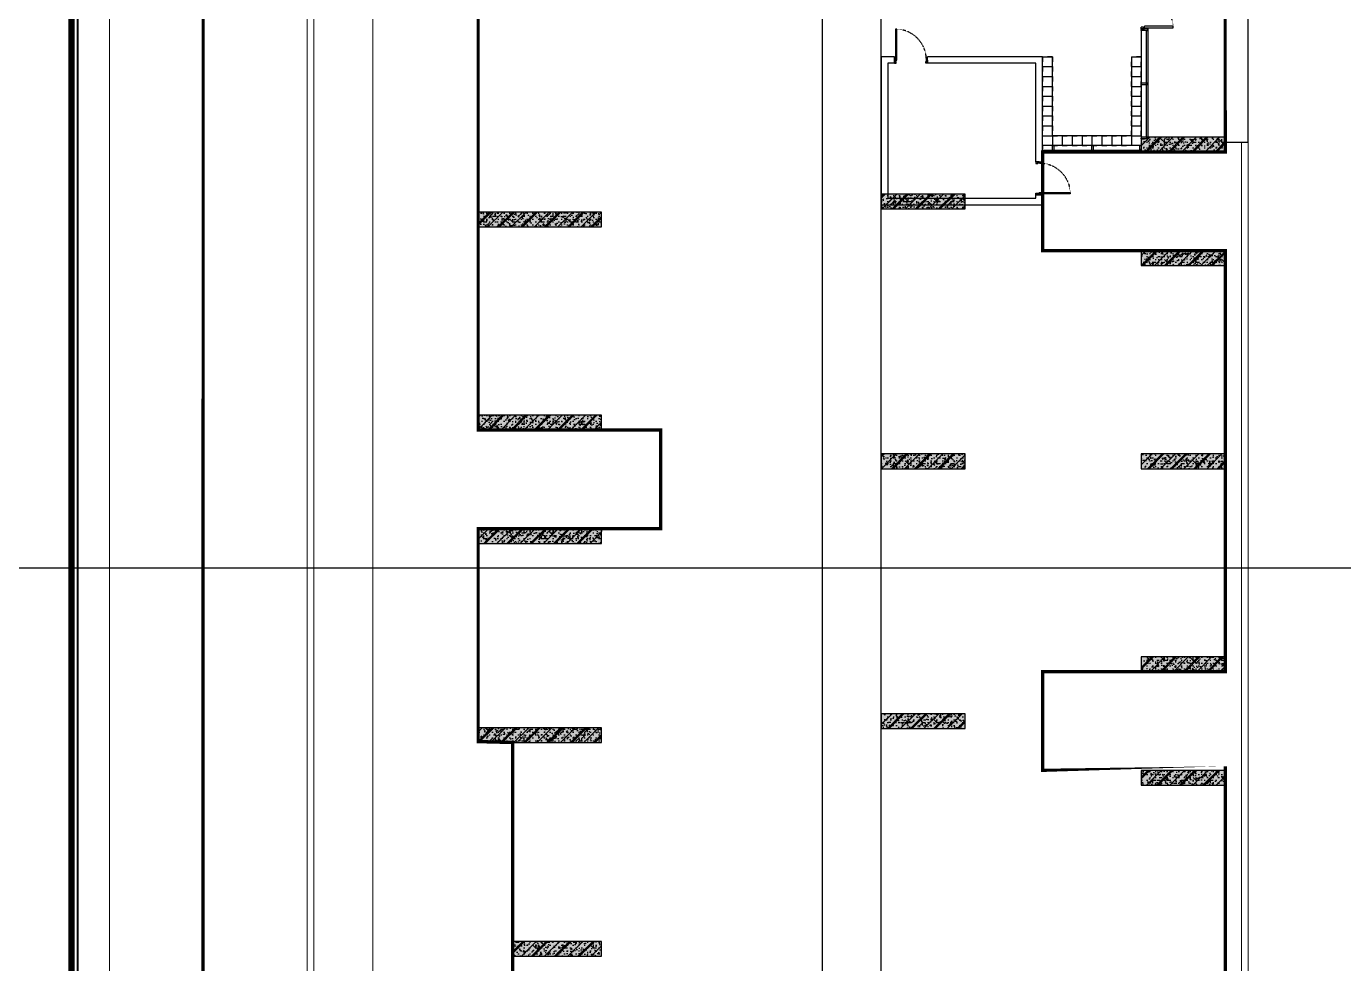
# Model space of a CAD drawing. Header units: millimetres. Extents: x 379264 to 1158416, y -283062 to 356890.
# Drawn here: x 843552 to 844352, y -5544 to -4974 of the extents above; entities that cross this region are included whole.
import ezdxf

# ---------------------------------------------------------------- set-up
doc = ezdxf.new("R2010")
doc.units = ezdxf.units.MM
for name, pattern in [('CENTER', [2, 1.25, -0.25, 0.25, -0.25]), ('keyplan TANG 1$0$mb tang 1 TWA$0$Hidden10.5', [1.5, 1, -0.5]), ('keyplan TANG 1$0$Ranh dat$0$HTT Divide', [18, 10, -2, 1, -2, 1, -2]), ('keyplan TANG 1$0$Ranh dat$0$HTT Hidden 21', [3, 2, -1])]:
    doc.linetypes.add(name, pattern=pattern)
for name, color, linetype in [('12PM. GRID', 8, 'CENTER'), ('BLOCK A - CHI TIET THANG 1$0$Dim 100', 1, 'Continuous'), ('BLOCK B - CHI TIET THANG 5$0$DnW', 20, 'Continuous'), ('keyplan TANG 1$0$mb tang 1 TWA$0$Brick Wall', 250, 'Continuous'), ('keyplan TANG 1$0$mb tang 1 TWA$0$Curtain Line', 250, 'Continuous'), ('keyplan TANG 1$0$mb tang 1 TWA$0$Door', 250, 'Continuous'), ('keyplan TANG 1$0$mb tang 1 TWA$0$Furniture', 250, 'Continuous'), ('keyplan TANG 1$0$MB_Cot tang 1$0$Concrete Hatch', 250, 'Continuous'), ('keyplan TANG 1$0$MB_Cot tang 1$0$Concrete Line', 250, 'Continuous'), ('keyplan TANG 1$0$MB_Cot tang 1$0$Concrete Solid', 250, 'Continuous'), ('keyplan TANG 1$0$mb_unitmix twa 1-20$0$Net thay Tran', 250, 'Continuous')]:
    doc.layers.add(name, color=color, linetype=linetype)
for name, color, linetype, lineweight in [('keyplan TANG 1$0$Hatch vat lieu', 250, 'Continuous', 5), ('keyplan TANG 1$0$Net cat Tuong', 250, 'Continuous', 40), ('keyplan TANG 1$0$Net Thay khac', 250, 'Continuous', 15), ('keyplan TANG 1$0$Net thay Tuong', 250, 'Continuous', 20), ('keyplan TANG 1$0$Ranh dat$0$CGXD', 250, 'keyplan TANG 1$0$Ranh dat$0$HTT Hidden 21', 40), ('keyplan TANG 1$0$Ranh dat$0$Ranh dat', 250, 'keyplan TANG 1$0$Ranh dat$0$HTT Divide', 40)]:
    doc.layers.add(name, color=color, linetype=linetype, lineweight=lineweight)
doc.styles.add('[PMDC2013]STYLE', font='arial.ttf', dxfattribs={"width": 0.8})
doc.dimstyles.new('BLOCK A - CHI TIET THANG 1$0$Dim 50 (A1-A2)', dxfattribs={"dimscale": 50, "dimtxt": 2.5, "dimasz": 0.7, "dimexe": 1, "dimexo": 1, "dimgap": 1, "dimtad": 1, "dimdec": 0, "dimzin": 12, "dimdsep": 46, "dimtxsty": '[PMDC2013]STYLE', "dimblk": 'ARCHTICK', "dimcen": 0, "dimdle": 1, "dimclrd": 2, "dimclre": 2, "dimclrt": 4, "dimadec": 0, "dimazin": 0, "dimtfac": 1, "dimtdec": 0, "dimtix": 1, "dimtmove": 2, "dimatfit": 3, "dimldrblk": 'ARCHTICK', "dimfxl": 1, "dimtolj": 1, "dimtzin": 0, "dimarcsym": 0})

# ---------------------------------------------------------------- blocks, each defined once
blk = doc.blocks.new('keyplan TANG 1$0$mb tang 1 TWA$0$Door 1800-1')
at = {"color": 0, "linetype": 'ByBlock'}
for p, q in [((29.99999962575384, 100.0000000003201), (29.9999996257684, 970.0000000003201)), ((29.9999996257684, 970.0000000003201), (74.9999996257684, 970.0000000003201)), ((74.9999996257684, 970.0000000003201), (74.99999962575384, 100.0000000003201)), ((1724.999999999985, 970.0000000003201), (1725, 100.0000000003201)), ((1769.999999999985, 970.0000000003201), (1724.999999999985, 970.0000000003201)), ((1770, 100.0000000003201), (1769.999999999985, 970.0000000003201)), ((29.99999962575384, 100.0000000003201), (-3.742461558431387e-07, 100.000000000131)), ((-3.742461558431387e-07, 100.000000000131), (0, 0)), ((0, 0), (50, 4.074536263942719e-10)), ((29.99999962575384, 100.0000000003201), (29.99999979416316, 55.00000000033469)), ((29.99999962575384, 100.0000000003201), (74.99999962575384, 100.0000000003201)), ((49.99999979417771, 55.00000000046566), (29.99999979416316, 55.00000000033469)), ((49.99999979417771, 55.00000000046566), (50, 4.074536263942719e-10)), ((1770, 100.0000000003201), (1725, 100.0000000003201)), ((1749.999999831576, 55.00000000046566), (1769.999999831591, 55.00000000033469)), ((1749.999999831576, 55.00000000046566), (1749.999999625754, 4.074536263942719e-10)), ((1799.999999625754, 0), (1749.999999625754, 4.074536263942719e-10)), ((1770, 100.0000000003201), (1800, 100.000000000131)), ((1770, 100.0000000003201), (1769.999999831591, 55.00000000033469)), ((1800, 100.000000000131), (1799.999999625754, 0))]:
    blk.add_line(p, q, dxfattribs=at)
at = {"color": 0, "linetype": 'keyplan TANG 1$0$mb tang 1 TWA$0$Hidden10.5'}
for centre, start, end in [((29.99999962575384, 100.0000000003201), 0, 90), ((1770, 100.0000000003201), 90, 180)]:
    blk.add_arc(centre, 870.0000001871231, start, end, dxfattribs=at)
blk = doc.blocks.new('*U244')
at = {"layer": 'keyplan TANG 1$0$mb tang 1 TWA$0$Door', "xscale": -1, "rotation": 180}
blk.add_blockref('keyplan TANG 1$0$mb tang 1 TWA$0$Door 1800-1', (0, 100.000000000131), dxfattribs=at)
blk = doc.blocks.new('keyplan TANG 1$0$mb tang 1 TWA$0$Door 1000-1')
at = {"color": 0, "linetype": 'ByBlock'}
blk.add_lwpolyline([(30, 100), (75, 100), (75, 1040.000000000015), (30, 1040.000000000015)], close=True, dxfattribs=at)
for points in [[(50, 55), (30, 55), (30, 100), (0, 100), (0, 0), (50, 0), (50, 55)], [(950.0000000000146, 55), (970.0000000000146, 55), (970.0000000000146, 100), (1000.000000000015, 100), (1000.000000000015, 0), (950.0000000000146, 0), (950.0000000000146, 55)]]:
    blk.add_lwpolyline(points, dxfattribs=at)
at = {"color": 0, "linetype": 'keyplan TANG 1$0$mb tang 1 TWA$0$Hidden10.5'}
blk.add_arc((30, 100), 940.0000000000146, 0, 90, dxfattribs=at)
blk = doc.blocks.new('*U242')
at = {"layer": 'keyplan TANG 1$0$mb tang 1 TWA$0$Door', "rotation": 180}
blk.add_blockref('keyplan TANG 1$0$mb tang 1 TWA$0$Door 1000-1', (1000.000000000015, 110), dxfattribs=at)
blk = doc.blocks.new('*U243')
at = {"layer": 'keyplan TANG 1$0$mb tang 1 TWA$0$Door', "xscale": -1, "rotation": 180}
blk.add_blockref('keyplan TANG 1$0$mb tang 1 TWA$0$Door 1000-1', (0, 110), dxfattribs=at)
blk = doc.blocks.new('*U1383')
at = {"layer": 'keyplan TANG 1$0$MB_Cot tang 1$0$Concrete Hatch'}
h = blk.add_hatch(dxfattribs=at)
h.set_pattern_fill('CONCRETE', color=256, scale=50, style=0, pattern_type=2)
h.set_pattern_definition([(45, (3200, -199.9999999999998), (-176.7766952966369, 176.7766952966369), []), (45, (3200, -149.9999999999998), (-353.5533905932737, 353.5533905932738), []), (49.99999999999999, (3200, -199.9999999999998), (358.6300913003767, -31.37606749129755), [37.5, -412.5]), (355, (3200, -199.9999999999998), (-69.3756668065, 376.0960668500059), [30, -330]), (100.4514, (3229.88584, -202.6146699999998), (289.2546908570108, 344.7197710304768), [31.870095, -350.571056]), (46.18420000000001, (3200, -99.99999999999983), (533.6205243128222, -82.75950716450905), [56.25, -618.75]), (96.6356, (3244.4683725, -106.8966534999998), (467.3313527743517, 487.0589354502209), [47.805144, -525.8565]), (351.1842, (3200, -99.99999999999983), (467.3309725668136, 487.0593004626623), [45, -495]), (21, (3250, -124.9999999999998), (298.4535260592309, -201.3094453326694), [37.5, -412.5]), (326.0000000000001, (3250, -124.9999999999998), (121.6576659607909, 362.5750225234265), [30, -330]), (71.4514, (3274.8711165, -141.7758029999998), (420.111314290745, 161.2652483549762), [31.870095, -350.571056]), (37.50000000000001, (3200, -199.9999999999998), (6.079927658645334, 166.4469269156558), [0, -326, 0, -335, 0, -331.25]), (7.499999999999999, (3200, -199.9999999999998), (131.5347687210743, 197.2058559411801), [0, -191, 0, -318.5, 0, -126.25]), (327.5, (3088.5, -199.9999999999998), (266.9112180862045, -11.2774358671899), [0, -125, 0, -390, 0, -517.5]), (317.5, (3038.5, -199.9999999999998), (291.5930846711931, 50.05249116615882), [0, -162.5, 0, -259, 0, -367.5]), (0, (3375, -24.99999999999983), (0, 875), [87.5, -787.5]), (0, (3637.5, 150.0000000000002), (0, 875), [87.5, -787.5]), (0, (3462.5, 500.0000000000002), (0, 875), [87.5, -350, 87.5, -350]), (90, (3375, -24.99999999999983), (-875, 5.35782974626967e-14), [87.5, -787.5]), (90, (3462.5, 500.0000000000002), (-875, 5.35782974626967e-14), [87.5, -787.5]), (90, (3725, 150.0000000000002), (-875, 5.35782974626967e-14), [87.5, -787.5]), (90, (3900, 412.5000000000002), (-875, 5.35782974626967e-14), [87.5, -787.5]), (135, (3462.5, -24.99999999999983), (-875.016357447105, 8.881784197001252e-14), [123.76, -1113.7]), (135, (3550, 500.0000000000002), (-875.016357447105, 8.881784197001252e-14), [123.76, -1113.7]), (45, (3637.5, 150.0000000000002), (8.881784197001252e-14, 875.016357447105), [123.76, -247.485, 123.76, -742.455]), (0, (3025, -199.9999999999998), (87.5, 87.5), [-175, 0])])
h.paths.add_polyline_path([(-250, 150), (-250, -299.9999999999998), (3500, -299.9999999999999), (3500, 150)])
at = {"layer": 'keyplan TANG 1$0$MB_Cot tang 1$0$Concrete Solid'}
blk.add_hatch(color=256, dxfattribs=at).paths.add_polyline_path([(-250, 150), (-250, -299.9999999999998), (3500, -299.9999999999999), (3500, 150)])
at = {"layer": 'keyplan TANG 1$0$MB_Cot tang 1$0$Concrete Line'}
blk.add_lwpolyline([(-250, 150), (-250, -299.9999999999998), (3500, -299.9999999999999), (3500, 150)], close=True, dxfattribs=at)
blk = doc.blocks.new('*U1385')
at = {"layer": 'keyplan TANG 1$0$MB_Cot tang 1$0$Concrete Hatch'}
h = blk.add_hatch(dxfattribs=at)
h.set_pattern_fill('CONCRETE', color=256, scale=50, style=0, pattern_type=2)
h.set_pattern_definition([(45, (3200, -399.9999999999998), (-176.7766952966369, 176.7766952966369), []), (45, (3200, -349.9999999999998), (-353.5533905932737, 353.5533905932738), []), (49.99999999999999, (3200, -399.9999999999998), (358.6300913003767, -31.37606749129755), [37.5, -412.5]), (355, (3200, -399.9999999999998), (-69.3756668065, 376.0960668500059), [30, -330]), (100.4514, (3229.88584, -402.6146699999998), (289.2546908570108, 344.7197710304768), [31.870095, -350.571056]), (46.18420000000001, (3200, -299.9999999999998), (533.6205243128222, -82.75950716450905), [56.25, -618.75]), (96.6356, (3244.4683725, -306.8966534999998), (467.3313527743517, 487.0589354502209), [47.805144, -525.8565]), (351.1842, (3200, -299.9999999999998), (467.3309725668136, 487.0593004626623), [45, -495]), (21, (3250, -324.9999999999998), (298.4535260592309, -201.3094453326694), [37.5, -412.5]), (326.0000000000001, (3250, -324.9999999999998), (121.6576659607909, 362.5750225234265), [30, -330]), (71.4514, (3274.8711165, -341.7758029999998), (420.111314290745, 161.2652483549762), [31.870095, -350.571056]), (37.50000000000001, (3200, -399.9999999999998), (6.079927658645334, 166.4469269156558), [0, -326, 0, -335, 0, -331.25]), (7.499999999999999, (3200, -399.9999999999998), (131.5347687210743, 197.2058559411801), [0, -191, 0, -318.5, 0, -126.25]), (327.5, (3088.5, -399.9999999999998), (266.9112180862045, -11.2774358671899), [0, -125, 0, -390, 0, -517.5]), (317.5, (3038.5, -399.9999999999998), (291.5930846711931, 50.05249116615882), [0, -162.5, 0, -259, 0, -367.5]), (0, (3375, -224.9999999999998), (0, 875), [87.5, -787.5]), (0, (3637.5, -49.99999999999983), (0, 875), [87.5, -787.5]), (0, (3462.5, 300.0000000000002), (0, 875), [87.5, -350, 87.5, -350]), (90, (3375, -224.9999999999998), (-875, 5.35782974626967e-14), [87.5, -787.5]), (90, (3462.5, 300.0000000000002), (-875, 5.35782974626967e-14), [87.5, -787.5]), (90, (3725, -49.99999999999983), (-875, 5.35782974626967e-14), [87.5, -787.5]), (90, (3900, 212.5000000000002), (-875, 5.35782974626967e-14), [87.5, -787.5]), (135, (3462.5, -224.9999999999998), (-875.016357447105, 8.881784197001252e-14), [123.76, -1113.7]), (135, (3550, 300.0000000000002), (-875.016357447105, 8.881784197001252e-14), [123.76, -1113.7]), (45, (3637.5, -49.99999999999983), (8.881784197001252e-14, 875.016357447105), [123.76, -247.485, 123.76, -742.455]), (0, (3025, -399.9999999999998), (87.5, 87.5), [-175, 0])])
h.paths.add_polyline_path([(-250, 50), (-250, -399.9999999999998), (3500, -399.9999999999999), (3500, 50)])
at = {"layer": 'keyplan TANG 1$0$MB_Cot tang 1$0$Concrete Solid'}
blk.add_hatch(color=256, dxfattribs=at).paths.add_polyline_path([(-250, 50), (-250, -399.9999999999998), (3500, -399.9999999999999), (3500, 50)])
at = {"layer": 'keyplan TANG 1$0$MB_Cot tang 1$0$Concrete Line'}
blk.add_lwpolyline([(-250, 50), (-250, -399.9999999999998), (3500, -399.9999999999999), (3500, 50)], close=True, dxfattribs=at)
blk = doc.blocks.new('*U1386')
at = {"layer": 'keyplan TANG 1$0$MB_Cot tang 1$0$Concrete Hatch'}
h = blk.add_hatch(dxfattribs=at)
h.set_pattern_fill('CONCRETE', color=256, scale=50, style=0, pattern_type=2)
h.set_pattern_definition([(45, (2150, -399.9999999999998), (-176.7766952966369, 176.7766952966369), []), (45, (2150, -349.9999999999998), (-353.5533905932737, 353.5533905932738), []), (49.99999999999999, (2150, -399.9999999999998), (358.6300913003767, -31.37606749129755), [37.5, -412.5]), (355, (2150, -399.9999999999998), (-69.3756668065, 376.0960668500059), [30, -330]), (100.4514, (2179.88584, -402.6146699999998), (289.2546908570108, 344.7197710304768), [31.870095, -350.571056]), (46.18420000000001, (2150, -299.9999999999998), (533.6205243128222, -82.75950716450905), [56.25, -618.75]), (96.6356, (2194.4683725, -306.8966534999998), (467.3313527743517, 487.0589354502209), [47.805144, -525.8565]), (351.1842, (2150, -299.9999999999998), (467.3309725668136, 487.0593004626623), [45, -495]), (21, (2200, -324.9999999999998), (298.4535260592309, -201.3094453326694), [37.5, -412.5]), (326.0000000000001, (2200, -324.9999999999998), (121.6576659607909, 362.5750225234265), [30, -330]), (71.4514, (2224.8711165, -341.7758029999998), (420.111314290745, 161.2652483549762), [31.870095, -350.571056]), (37.50000000000001, (2150, -399.9999999999998), (6.079927658645334, 166.4469269156558), [0, -326, 0, -335, 0, -331.25]), (7.499999999999999, (2150, -399.9999999999998), (131.5347687210743, 197.2058559411801), [0, -191, 0, -318.5, 0, -126.25]), (327.5, (2038.5, -399.9999999999998), (266.9112180862045, -11.2774358671899), [0, -125, 0, -390, 0, -517.5]), (317.5, (1988.5, -399.9999999999998), (291.5930846711931, 50.05249116615882), [0, -162.5, 0, -259, 0, -367.5]), (0, (2325, -224.9999999999998), (0, 875), [87.5, -787.5]), (0, (2587.5, -49.99999999999983), (0, 875), [87.5, -787.5]), (0, (2412.5, 300.0000000000002), (0, 875), [87.5, -350, 87.5, -350]), (90, (2325, -224.9999999999998), (-875, 5.35782974626967e-14), [87.5, -787.5]), (90, (2412.5, 300.0000000000002), (-875, 5.35782974626967e-14), [87.5, -787.5]), (90, (2675, -49.99999999999983), (-875, 5.35782974626967e-14), [87.5, -787.5]), (90, (2850, 212.5000000000002), (-875, 5.35782974626967e-14), [87.5, -787.5]), (135, (2412.5, -224.9999999999998), (-875.016357447105, 8.881784197001252e-14), [123.76, -1113.7]), (135, (2500, 300.0000000000002), (-875.016357447105, 8.881784197001252e-14), [123.76, -1113.7]), (45, (2587.5, -49.99999999999983), (8.881784197001252e-14, 875.016357447105), [123.76, -247.485, 123.76, -742.455]), (0, (1975, -399.9999999999998), (87.5, 87.5), [-175, 0])])
h.paths.add_polyline_path([(-250, 50), (-250, -399.9999999999998), (2450, -399.9999999999999), (2450, 50)])
at = {"layer": 'keyplan TANG 1$0$MB_Cot tang 1$0$Concrete Solid'}
blk.add_hatch(color=256, dxfattribs=at).paths.add_polyline_path([(-250, 50), (-250, -399.9999999999998), (2450, -399.9999999999999), (2450, 50)])
at = {"layer": 'keyplan TANG 1$0$MB_Cot tang 1$0$Concrete Line'}
blk.add_lwpolyline([(-250, 50), (-250, -399.9999999999998), (2450, -399.9999999999999), (2450, 50)], close=True, dxfattribs=at)
blk = doc.blocks.new('*U1388')
at = {"layer": 'keyplan TANG 1$0$MB_Cot tang 1$0$Concrete Hatch'}
h = blk.add_hatch(dxfattribs=at)
h.set_pattern_fill('CONCRETE', color=256, scale=50, style=0, pattern_type=2)
h.set_pattern_definition([(45, (2000, -199.9999999999998), (-176.7766952966369, 176.7766952966369), []), (45, (2000, -149.9999999999998), (-353.5533905932737, 353.5533905932738), []), (49.99999999999999, (2000, -199.9999999999998), (358.6300913003767, -31.37606749129755), [37.5, -412.5]), (355, (2000, -199.9999999999998), (-69.3756668065, 376.0960668500059), [30, -330]), (100.4514, (2029.88584, -202.6146699999998), (289.2546908570108, 344.7197710304768), [31.870095, -350.571056]), (46.18420000000001, (2000, -99.99999999999983), (533.6205243128222, -82.75950716450905), [56.25, -618.75]), (96.6356, (2044.4683725, -106.8966534999998), (467.3313527743517, 487.0589354502209), [47.805144, -525.8565]), (351.1842, (2000, -99.99999999999983), (467.3309725668136, 487.0593004626623), [45, -495]), (21, (2050, -124.9999999999998), (298.4535260592309, -201.3094453326694), [37.5, -412.5]), (326.0000000000001, (2050, -124.9999999999998), (121.6576659607909, 362.5750225234265), [30, -330]), (71.4514, (2074.8711165, -141.7758029999998), (420.111314290745, 161.2652483549762), [31.870095, -350.571056]), (37.50000000000001, (2000, -199.9999999999998), (6.079927658645334, 166.4469269156558), [0, -326, 0, -335, 0, -331.25]), (7.499999999999999, (2000, -199.9999999999998), (131.5347687210743, 197.2058559411801), [0, -191, 0, -318.5, 0, -126.25]), (327.5, (1888.5, -199.9999999999998), (266.9112180862045, -11.2774358671899), [0, -125, 0, -390, 0, -517.5]), (317.5, (1838.5, -199.9999999999998), (291.5930846711931, 50.05249116615882), [0, -162.5, 0, -259, 0, -367.5]), (0, (2175, -24.99999999999983), (0, 875), [87.5, -787.5]), (0, (2437.5, 150.0000000000002), (0, 875), [87.5, -787.5]), (0, (2262.5, 500.0000000000002), (0, 875), [87.5, -350, 87.5, -350]), (90, (2175, -24.99999999999983), (-875, 5.35782974626967e-14), [87.5, -787.5]), (90, (2262.5, 500.0000000000002), (-875, 5.35782974626967e-14), [87.5, -787.5]), (90, (2525, 150.0000000000002), (-875, 5.35782974626967e-14), [87.5, -787.5]), (90, (2700, 412.5000000000002), (-875, 5.35782974626967e-14), [87.5, -787.5]), (135, (2262.5, -24.99999999999983), (-875.016357447105, 8.881784197001252e-14), [123.76, -1113.7]), (135, (2350, 500.0000000000002), (-875.016357447105, 8.881784197001252e-14), [123.76, -1113.7]), (45, (2437.5, 150.0000000000002), (8.881784197001252e-14, 875.016357447105), [123.76, -247.485, 123.76, -742.455]), (0, (1825, -199.9999999999998), (87.5, 87.5), [-175, 0])])
h.paths.add_polyline_path([(-250, 150), (-250, -299.9999999999998), (2300, -299.9999999999999), (2300, 150)])
at = {"layer": 'keyplan TANG 1$0$MB_Cot tang 1$0$Concrete Solid'}
blk.add_hatch(color=256, dxfattribs=at).paths.add_polyline_path([(-250, 150), (-250, -299.9999999999998), (2300, -299.9999999999999), (2300, 150)])
at = {"layer": 'keyplan TANG 1$0$MB_Cot tang 1$0$Concrete Line'}
blk.add_lwpolyline([(-250, 150), (-250, -299.9999999999998), (2300, -299.9999999999999), (2300, 150)], close=True, dxfattribs=at)
blk = doc.blocks.new('*U1389')
at = {"layer": 'keyplan TANG 1$0$MB_Cot tang 1$0$Concrete Hatch'}
h = blk.add_hatch(dxfattribs=at)
h.set_pattern_fill('CONCRETE', color=256, scale=50, style=0, pattern_type=2)
h.set_pattern_definition([(45, (2000, -399.9999999999998), (-176.7766952966369, 176.7766952966369), []), (45, (2000, -349.9999999999998), (-353.5533905932737, 353.5533905932738), []), (49.99999999999999, (2000, -399.9999999999998), (358.6300913003767, -31.37606749129755), [37.5, -412.5]), (355, (2000, -399.9999999999998), (-69.3756668065, 376.0960668500059), [30, -330]), (100.4514, (2029.88584, -402.6146699999998), (289.2546908570108, 344.7197710304768), [31.870095, -350.571056]), (46.18420000000001, (2000, -299.9999999999998), (533.6205243128222, -82.75950716450905), [56.25, -618.75]), (96.6356, (2044.4683725, -306.8966534999998), (467.3313527743517, 487.0589354502209), [47.805144, -525.8565]), (351.1842, (2000, -299.9999999999998), (467.3309725668136, 487.0593004626623), [45, -495]), (21, (2050, -324.9999999999998), (298.4535260592309, -201.3094453326694), [37.5, -412.5]), (326.0000000000001, (2050, -324.9999999999998), (121.6576659607909, 362.5750225234265), [30, -330]), (71.4514, (2074.8711165, -341.7758029999998), (420.111314290745, 161.2652483549762), [31.870095, -350.571056]), (37.50000000000001, (2000, -399.9999999999998), (6.079927658645334, 166.4469269156558), [0, -326, 0, -335, 0, -331.25]), (7.499999999999999, (2000, -399.9999999999998), (131.5347687210743, 197.2058559411801), [0, -191, 0, -318.5, 0, -126.25]), (327.5, (1888.5, -399.9999999999998), (266.9112180862045, -11.2774358671899), [0, -125, 0, -390, 0, -517.5]), (317.5, (1838.5, -399.9999999999998), (291.5930846711931, 50.05249116615882), [0, -162.5, 0, -259, 0, -367.5]), (0, (2175, -224.9999999999998), (0, 875), [87.5, -787.5]), (0, (2437.5, -49.99999999999983), (0, 875), [87.5, -787.5]), (0, (2262.5, 300.0000000000002), (0, 875), [87.5, -350, 87.5, -350]), (90, (2175, -224.9999999999998), (-875, 5.35782974626967e-14), [87.5, -787.5]), (90, (2262.5, 300.0000000000002), (-875, 5.35782974626967e-14), [87.5, -787.5]), (90, (2525, -49.99999999999983), (-875, 5.35782974626967e-14), [87.5, -787.5]), (90, (2700, 212.5000000000002), (-875, 5.35782974626967e-14), [87.5, -787.5]), (135, (2262.5, -224.9999999999998), (-875.016357447105, 8.881784197001252e-14), [123.76, -1113.7]), (135, (2350, 300.0000000000002), (-875.016357447105, 8.881784197001252e-14), [123.76, -1113.7]), (45, (2437.5, -49.99999999999983), (8.881784197001252e-14, 875.016357447105), [123.76, -247.485, 123.76, -742.455]), (0, (1825, -399.9999999999998), (87.5, 87.5), [-175, 0])])
h.paths.add_polyline_path([(-250, 50), (-250, -399.9999999999998), (2300, -399.9999999999999), (2300, 50)])
at = {"layer": 'keyplan TANG 1$0$MB_Cot tang 1$0$Concrete Solid'}
blk.add_hatch(color=256, dxfattribs=at).paths.add_polyline_path([(-250, 50), (-250, -399.9999999999998), (2300, -399.9999999999999), (2300, 50)])
at = {"layer": 'keyplan TANG 1$0$MB_Cot tang 1$0$Concrete Line'}
blk.add_lwpolyline([(-250, 50), (-250, -399.9999999999998), (2300, -399.9999999999999), (2300, 50)], close=True, dxfattribs=at)
blk = doc.blocks.new('*U1390')
at = {"layer": 'keyplan TANG 1$0$MB_Cot tang 1$0$Concrete Hatch'}
h = blk.add_hatch(dxfattribs=at)
h.set_pattern_fill('CONCRETE', color=256, scale=50, style=0, pattern_type=2)
h.set_pattern_definition([(45, (2000, -99.9999999998835), (-176.7766952966369, 176.7766952966369), []), (45, (2000, -49.9999999998835), (-353.5533905932737, 353.5533905932738), []), (49.99999999999999, (2000, -99.9999999998835), (358.6300913003767, -31.37606749129755), [37.5, -412.5]), (355, (2000, -99.9999999998835), (-69.3756668065, 376.0960668500059), [30, -330]), (100.4514, (2029.88584, -102.6146699998835), (289.2546908570108, 344.7197710304768), [31.870095, -350.571056]), (46.18420000000001, (2000, 1.16500586955226e-10), (533.6205243128222, -82.75950716450905), [56.25, -618.75]), (96.6356, (2044.4683725, -6.896653499883513), (467.3313527743517, 487.0589354502209), [47.805144, -525.8565]), (351.1842, (2000, 1.16500586955226e-10), (467.3309725668136, 487.0593004626623), [45, -495]), (21, (2050, -24.9999999998835), (298.4535260592309, -201.3094453326694), [37.5, -412.5]), (326.0000000000001, (2050, -24.9999999998835), (121.6576659607909, 362.5750225234265), [30, -330]), (71.4514, (2074.8711165, -41.7758029998835), (420.111314290745, 161.2652483549762), [31.870095, -350.571056]), (37.50000000000001, (2000, -99.9999999998835), (6.079927658645334, 166.4469269156558), [0, -326, 0, -335, 0, -331.25]), (7.499999999999999, (2000, -99.9999999998835), (131.5347687210743, 197.2058559411801), [0, -191, 0, -318.5, 0, -126.25]), (327.5, (1888.5, -99.9999999998835), (266.9112180862045, -11.2774358671899), [0, -125, 0, -390, 0, -517.5]), (317.5, (1838.5, -99.9999999998835), (291.5930846711931, 50.05249116615882), [0, -162.5, 0, -259, 0, -367.5]), (0, (2175, 75.0000000001165), (0, 875), [87.5, -787.5]), (0, (2437.5, 250.0000000001165), (0, 875), [87.5, -787.5]), (0, (2262.5, 600.0000000001165), (0, 875), [87.5, -350, 87.5, -350]), (90, (2175, 75.0000000001165), (-875, 5.35782974626967e-14), [87.5, -787.5]), (90, (2262.5, 600.0000000001165), (-875, 5.35782974626967e-14), [87.5, -787.5]), (90, (2525, 250.0000000001165), (-875, 5.35782974626967e-14), [87.5, -787.5]), (90, (2700, 512.5000000001165), (-875, 5.35782974626967e-14), [87.5, -787.5]), (135, (2262.5, 75.0000000001165), (-875.016357447105, 8.881784197001252e-14), [123.76, -1113.7]), (135, (2350, 600.0000000001165), (-875.016357447105, 8.881784197001252e-14), [123.76, -1113.7]), (45, (2437.5, 250.0000000001165), (8.881784197001252e-14, 875.016357447105), [123.76, -247.485, 123.76, -742.455]), (0, (1825, -99.9999999998835), (87.5, 87.5), [-175, 0])])
h.paths.add_polyline_path([(-250, 200.0000000001164), (-250, -249.9999999999999), (2300, -250), (2300, 200.0000000001164)])
at = {"layer": 'keyplan TANG 1$0$MB_Cot tang 1$0$Concrete Solid'}
blk.add_hatch(color=256, dxfattribs=at).paths.add_polyline_path([(-250, 200.0000000001164), (-250, -249.9999999999999), (2300, -250), (2300, 200.0000000001164)])
at = {"layer": 'keyplan TANG 1$0$MB_Cot tang 1$0$Concrete Line'}
blk.add_lwpolyline([(-250, 200.0000000001164), (-250, -249.9999999999999), (2300, -250), (2300, 200.0000000001164)], close=True, dxfattribs=at)
blk = doc.blocks.new('keyplan TANG 1')
at = {"color": 7, "const_width": 100}
blk.add_lwpolyline([(22696.90922331624, 132250.0000055772), (22700.00000000001, 125550.0000054775), (17150.00000000003, 125550.0000054775), (17149.99999872623, 122549.9999989607), (22700, 122549.9999989607), (22700, 109750.000000035), (17149.99999872623, 109750.000000035), (17150.00000000001, 106750.0000055773), (22700, 106749.9999999999), (22700.00000006222, 100250.000000035), (20600.00000000003, 100250.0000054705), (20600.00000000003, 97650.00000000001), (22700.00000651809, 97650.00000000001), (22700, 90249.99999999988), (1049.999999999913, 90249.99999999988), (1049.999999999913, 107600.0000054772), (4.730700311483815e-07, 107600.0000054705), (-1.455191522836685e-11, 114100.0000055773), (5550.000000476677, 114100.0000055773), (5549.999999999985, 117100.0000055773), (-1.546140993013978e-11, 117100.0000055773), (-1.546140993013978e-11, 131300.0000067214)], dxfattribs=at)
at = {"layer": 'keyplan TANG 1$0$Hatch vat lieu'}
blk.add_lwpolyline([(23200.00000000175, 125850.0000054775), (23200.00000000169, 94245.9775425606), (38274.01893333992, 85137.37794726598, -0.2626313762872258), (39143.10746881831, 83596.66052586085, -0.2626313762872258)], format="xyb", dxfattribs=at)
at = {"layer": 'keyplan TANG 1$0$mb tang 1 TWA$0$Brick Wall'}
for p, q in [((12649.99999999997, 128250.0000054775), (12649.99999999997, 128450.0000054775)), ((13649.99999999999, 128250.0000054775), (13649.99999999999, 128450.0000054775)), ((16950.00000000003, 125249.9999989606), (17150.00000000003, 125249.9999989606)), ((16950.00000000003, 124249.9999989605), (17150.00000000003, 124249.9999989605))]:
    blk.add_line(p, q, dxfattribs=at)
for points in [[(12649.99999999997, 128450.0000054775), (12249.99999999997, 128450.0000054775), (12249.99999999997, 123949.9999989605), (17150.00000000003, 123949.9999989605), (17150.00000000003, 124249.9999989605)], [(12649.99999999997, 128250.0000054775), (12449.99999999997, 128250.0000054775), (12449.99999999997, 124149.9999989605), (16950.00000000003, 124149.9999989605), (16950.00000000003, 124249.9999989605)], [(17150.00000000003, 125249.9999989606), (17150.00000000003, 128450.0000054775), (13649.99999999999, 128450.0000054775)], [(16950.00000000003, 125249.9999989606), (16950.00000000003, 128250.0000054775), (13649.99999999999, 128250.0000054775)]]:
    blk.add_lwpolyline(points, dxfattribs=at)
at = {"layer": 'keyplan TANG 1$0$mb tang 1 TWA$0$Curtain Line'}
for p, q in [((23400.00000000169, 125850.0000054775), (23400.00000000169, 129899.9999999998)), ((20149.999080485817, 129299.99994819186), (20249.999080485813, 129299.99997637904)), ((20149.999080485817, 129299.99994819186), (20150.000024755936, 125949.99994947636)), ((20349.999080486537, 129299.9999055426), (20149.999080485828, 129299.9999051694)), ((20149.999080485828, 129299.9999051694), (20149.999080532478, 129274.9999051694)), ((20349.99908048581, 129300.0000045662), (20249.999080485813, 129299.99997637904)), ((20349.99908048581, 129300.0000045662), (20350.00002475593, 125950.0000058507)), ((20349.999080486537, 129299.9999055426), (20349.99908053319, 129274.9999055426)), ((20149.99908057913, 129249.9999051694), (20149.999080532478, 129274.9999051694)), ((20349.99908057984, 129249.9999055426), (20149.99908057913, 129249.9999051694)), ((20299.99910533507, 129249.99990549093), (20324.99910533507, 129249.99990551677)), ((20299.99910533507, 129249.99990549093), (20299.99910869398, 126000.00000579903)), ((20349.99910533507, 129249.9999055426), (20324.99910533507, 129249.99990551677)), ((20349.99908057984, 129249.9999055426), (20349.99908053319, 129274.9999055426)), ((20349.99910533507, 129249.9999055426), (20349.99910869398, 126000.0000058507)), ((20349.999552574216, 127650.0000052085), (20149.999552573518, 127650.0000048352)), ((20149.999552573518, 127650.0000048352), (20149.999552620167, 127625.0000048352)), ((20149.99955266682, 127600.0000048352), (20149.999552620167, 127625.0000048352)), ((20349.99955266752, 127600.0000052085), (20149.99955266682, 127600.0000048352)), ((20349.999552574216, 127650.0000052085), (20349.999552620866, 127625.0000052085)), ((20349.99955266752, 127600.0000052085), (20349.999552620866, 127625.0000052085)), ((20148.454610234843, 125750.0000016484), (17150.000000129272, 125750.0000035861)), ((17150.000000129272, 125750.0000035861), (17150.00000006465, 125650.0000035861)), ((20148.454610234843, 125750.0000016484), (17150.000000129272, 125750.0000035861)), ((17150.000000129272, 125750.0000035861), (17150.00000006465, 125650.0000035861)), ((20148.454610234843, 125750.0000016484), (17150.000000129272, 125750.0000035861)), ((17150.000000129272, 125750.0000035861), (17150.00000006465, 125650.0000035861)), ((20148.454610234843, 125750.0000016484), (17150.000000129272, 125750.0000035861)), ((17150.000000129272, 125750.0000035861), (17150.00000006465, 125650.0000035861)), ((20148.454610234843, 125750.0000016484), (17150.000000129272, 125750.0000035861)), ((17150.000000129272, 125750.0000035861), (17150.00000006465, 125650.0000035861)), ((20148.454610234843, 125750.0000016484), (17150.000000129272, 125750.0000035861)), ((17150.000000129272, 125750.0000035861), (17150.00000006465, 125650.0000035861)), ((20148.454610234843, 125750.0000016484), (17150.000000129272, 125750.0000035861)), ((17150.000000129272, 125750.0000035861), (17150.00000006465, 125650.0000035861)), ((20148.454610267585, 125750.0000016484), (17150.000000162014, 125750.0000040769)), ((17150.000000162014, 125750.0000040769), (17150.00000008102, 125650.0000040769)), ((17448.45461788352, 125549.9999975124), (17448.45461801273, 125750.0000041359)), ((17448.45461801273, 125750.0000041359), (17473.45461801273, 125750.00000411975)), ((17498.45461801273, 125750.0000041036), (17473.45461801273, 125750.00000411975)), ((17498.45461788352, 125549.99999748009), (17498.45461801273, 125750.0000041036)), ((18648.45461788352, 125549.9999975124), (18648.45461801273, 125750.0000041359)), ((18648.45461801273, 125750.0000041359), (18673.45461801273, 125750.00000411975)), ((18698.45461801273, 125750.0000041036), (18673.45461801273, 125750.00000411975)), ((18698.45461788352, 125549.99999748009), (18698.45461801273, 125750.0000041036)), ((20098.45461023482, 125750.0000016484), (20123.45461023482, 125750.0000016484)), ((20098.45461023482, 125750.0000016484), (20098.45461023482, 125549.9999999999)), ((20148.45461023482, 125750.0000016484), (20123.45461023482, 125750.0000016484)), ((20148.454610234843, 125750.0000016484), (20148.45461017022, 125650.0000016484)), ((20148.454610234843, 125750.0000016484), (20148.45461017022, 125650.0000016484)), ((20148.454610234843, 125750.0000016484), (20148.45461017022, 125650.0000016484)), ((20148.454610234843, 125750.0000016484), (20148.45461017022, 125650.0000016484)), ((20148.454610234843, 125750.0000016484), (20148.45461017022, 125650.0000016484)), ((20148.454610234843, 125750.0000016484), (20148.45461017022, 125650.0000016484)), ((20148.454610234843, 125750.0000016484), (20148.45461017022, 125650.0000016484)), ((20148.454610267585, 125750.0000016484), (20148.454610186593, 125650.0000016484)), ((20148.45461023482, 125750.0000016484), (20148.45461023482, 125549.9999999999)), ((20349.999999907406, 126000.0000058507), (20149.999999906697, 126000.0000054775)), ((20149.999999906697, 126000.0000054775), (20149.999999953347, 125975.0000054775)), ((20150, 125950.0000054775), (20149.999999953347, 125975.0000054775)), ((20150.000024755936, 125949.99994947636), (20250.000024755933, 125949.99997766354)), ((20350.00000000071, 125950.0000058507), (20150, 125950.0000054775)), ((20350.00002475593, 125950.0000058507), (20250.000024755933, 125949.99997766354)), ((20299.99910869398, 126000.00000579903), (20324.99910869398, 126000.00000582487)), ((20349.99910869398, 126000.0000058507), (20324.99910869398, 126000.00000582487)), ((20349.999999907406, 126000.0000058507), (20349.99999995406, 125975.0000058507)), ((20350.00000000071, 125950.0000058507), (20349.99999995406, 125975.0000058507)), ((22698.4546101056, 125850.0000054775), (23400.00000000175, 125850.0000054775)), ((17150.00000000003, 125550.0000035861), (17150.00000006465, 125650.0000035861)), ((17150.00000000003, 125550.0000035861), (17150.00000006465, 125650.0000035861)), ((17150.00000000003, 125550.0000035861), (17150.00000006465, 125650.0000035861)), ((17150.00000000003, 125550.0000035861), (17150.00000006465, 125650.0000035861)), ((17150.00000000003, 125550.0000035861), (17150.00000006465, 125650.0000035861)), ((17150.00000000003, 125550.0000035861), (17150.00000006465, 125650.0000035861)), ((17150.00000000003, 125550.0000035861), (17150.00000006465, 125650.0000035861)), ((17150.00000000003, 125550.0000040769), (17150.00000008102, 125650.0000040769)), ((20148.45461023482, 125599.9999999999), (17150.00000000003, 125599.9999999999)), ((17150.00000000003, 125599.9999999999), (17150.00000000003, 125574.9999999999)), ((17150.00000000003, 125549.9999999999), (17150.00000000003, 125574.9999999999)), ((20148.4546101056, 125550.0000016484), (17150.00000000003, 125550.0000035861)), ((20148.4546101056, 125550.0000016484), (17150.00000000003, 125550.0000035861)), ((20148.4546101056, 125550.0000016484), (17150.00000000003, 125550.0000035861)), ((20148.4546101056, 125550.0000016484), (17150.00000000003, 125550.0000035861)), ((20148.4546101056, 125550.0000016484), (17150.00000000003, 125550.0000035861)), ((20148.4546101056, 125550.0000016484), (17150.00000000003, 125550.0000035861)), ((20148.4546101056, 125550.0000016484), (17150.00000000003, 125550.0000035861)), ((20148.4546101056, 125550.0000016484), (17150.00000000003, 125550.0000040769)), ((20148.45461023482, 125549.9999999999), (17150.00000000003, 125549.9999999999)), ((17448.45461788352, 125549.9999975124), (17473.45461788352, 125549.99999749624)), ((17498.45461788352, 125549.99999748009), (17473.45461788352, 125549.99999749624)), ((18648.45461788352, 125549.9999975124), (18673.45461788352, 125549.99999749624)), ((18698.45461788352, 125549.99999748009), (18673.45461788352, 125549.99999749624)), ((20098.45461023482, 125549.9999999999), (20123.45461023482, 125549.9999999999)), ((20148.45461023482, 125549.9999999999), (20123.45461023482, 125549.9999999999)), ((20148.4546101056, 125550.0000016484), (20148.45461017022, 125650.0000016484)), ((20148.4546101056, 125550.0000016484), (20148.45461017022, 125650.0000016484)), ((20148.4546101056, 125550.0000016484), (20148.45461017022, 125650.0000016484)), ((20148.4546101056, 125550.0000016484), (20148.45461017022, 125650.0000016484)), ((20148.4546101056, 125550.0000016484), (20148.45461017022, 125650.0000016484)), ((20148.4546101056, 125550.0000016484), (20148.45461017022, 125650.0000016484)), ((20148.4546101056, 125550.0000016484), (20148.45461017022, 125650.0000016484)), ((20148.4546101056, 125550.0000016484), (20148.454610186593, 125650.0000016484)), ((20148.45461023482, 125599.9999999999), (20148.45461023482, 125574.9999999999)), ((20148.45461023482, 125549.9999999999), (20148.45461023482, 125574.9999999999))]:
    blk.add_line(p, q, dxfattribs=at)
at = {"layer": 'keyplan TANG 1$0$mb tang 1 TWA$0$Door'}
blk.add_line((17150.00000000003, 125249.9999989606), (17150.00000000003, 124249.9999989605), dxfattribs=at)
at = {"layer": 'keyplan TANG 1$0$mb tang 1 TWA$0$Furniture'}
for p, q in [((17150.00000000003, 125750.0000054775), (17150.00000000003, 128450.0000054775)), ((17150.00000000003, 128450.0000054775), (17300.00000000003, 128450.0000054775)), ((17150.00000000005, 128449.9999033092), (17450.00000000003, 128450.0000054775)), ((17150.00000000005, 128449.9999033092), (17150.00005108417, 128299.99990330922)), ((17150.00010216829, 128149.99990330922), (17150.00005108417, 128299.99990330922)), ((17150.00010216829, 128149.99990330922), (17450.00010216827, 128150.00000547752)), ((17150.00010216829, 128149.9999033092), (17450.00010216827, 128150.0000054775)), ((17150.00010216829, 128149.9999033092), (17150.00015325241, 127999.99990330922)), ((17450.00000000003, 128450.0000054775), (17300.00000000003, 128450.0000054775)), ((17450.00000000003, 126050.0000054775), (17450.00000000003, 128450.0000054775)), ((17450.00000000003, 128450.0000054775), (17450.00005108415, 128300.00000547752)), ((17450.00010216827, 128150.00000547752), (17450.00005108415, 128300.00000547752)), ((17450.00010216827, 128150.0000054775), (17450.00015325239, 128000.00000547752)), ((19849.999080485828, 128449.99990330926), (19999.999080485817, 128449.99995439338)), ((19849.99908048583, 128449.9999033092), (20149.99908048581, 128450.0000054775)), ((19849.999080485828, 128449.99990330926), (19849.999897831738, 126050.0000054775)), ((19849.99908048583, 128449.9999033092), (19849.99913156995, 128299.99990330922)), ((19849.99918265407, 128149.99990330922), (19849.99913156995, 128299.99990330922)), ((19849.99918265407, 128149.99990330922), (20149.99918265405, 128150.00000547752)), ((19849.99918265408, 128149.9999033092), (20149.99918265406, 128150.0000054775)), ((19849.99918265408, 128149.9999033092), (19849.9992337382, 127999.99990330922)), ((20149.99908048581, 128450.0000054775), (19999.999080485817, 128449.99995439338)), ((20149.99908048581, 128450.0000054775), (20150, 125750.0000054775)), ((20149.99908048581, 128450.0000054775), (20149.99913156993, 128300.00000547752)), ((20149.99918265405, 128150.00000547752), (20149.99913156993, 128300.00000547752)), ((20149.99918265406, 128150.0000054775), (20149.99923373818, 128000.00000547752)), ((17150.00020433653, 127849.99990330922), (17150.00015325241, 127999.99990330922)), ((17150.00020433653, 127849.99990330922), (17450.00020433651, 127850.00000547752)), ((17150.00020433653, 127849.9999033092), (17450.00020433651, 127850.0000054775)), ((17150.00020433653, 127849.9999033092), (17150.00025542065, 127699.99990330922)), ((17150.00030650477, 127549.99990330922), (17150.00025542065, 127699.99990330922)), ((17450.00020433651, 127850.00000547752), (17450.00015325239, 128000.00000547752)), ((17450.00020433651, 127850.0000054775), (17450.00025542063, 127700.00000547752)), ((17450.00030650475, 127550.00000547752), (17450.00025542063, 127700.00000547752)), ((19849.99928482232, 127849.99990330922), (19849.9992337382, 127999.99990330922)), ((19849.99928482232, 127849.99990330922), (20149.9992848223, 127850.00000547752)), ((19849.99928482232, 127849.9999033092), (20149.9992848223, 127850.0000054775)), ((19849.99928482232, 127849.9999033092), (19849.99933590644, 127699.99990330922)), ((19849.99938699056, 127549.99990330922), (19849.99933590644, 127699.99990330922)), ((20149.9992848223, 127850.00000547752), (20149.99923373818, 128000.00000547752)), ((20149.9992848223, 127850.0000054775), (20149.99933590642, 127700.00000547752)), ((20149.99938699054, 127550.00000547752), (20149.99933590642, 127700.00000547752)), ((17150.00030650477, 127549.99990330922), (17450.00030650475, 127550.00000547752)), ((17150.00030650477, 127549.9999033093), (17450.00030650476, 127550.0000054775)), ((17150.00030650477, 127549.9999033093), (17150.00035758889, 127399.9999033093)), ((17150.00040867301, 127249.99990330932), (17150.00035758889, 127399.9999033093)), ((17450.00030650476, 127550.0000054775), (17450.00035758888, 127400.00000547752)), ((17450.000408673, 127250.00000547752), (17450.00035758888, 127400.00000547752)), ((19849.99938699056, 127549.99990330922), (20149.99938699054, 127550.00000547752)), ((19849.99938699056, 127549.9999033093), (20149.99938699054, 127550.0000054775)), ((19849.99938699056, 127549.9999033093), (19849.99943807468, 127399.9999033093)), ((19849.9994891588, 127249.99990330932), (19849.99943807468, 127399.9999033093)), ((20149.99938699054, 127550.0000054775), (20149.99943807466, 127400.00000547752)), ((20149.99948915878, 127250.00000547752), (20149.99943807466, 127400.00000547752)), ((17150.00040867301, 127249.99990330932), (17450.000408673, 127250.00000547752)), ((17150.00040867302, 127249.9999033093), (17450.000408673, 127250.0000054775)), ((17150.00040867302, 127249.9999033093), (17150.00045975714, 127099.9999033093)), ((17150.00051084126, 126949.99990330932), (17150.00045975714, 127099.9999033093)), ((17150.00051084126, 126949.99990330932), (17450.00051084124, 126950.00000547752)), ((17150.00051084126, 126949.9999033093), (17450.00051084124, 126950.0000054775)), ((17150.00051084126, 126949.9999033093), (17150.00056192538, 126799.9999033093)), ((17450.000408673, 127250.0000054775), (17450.00045975712, 127100.00000547752)), ((17450.00051084124, 126950.00000547752), (17450.00045975712, 127100.00000547752)), ((17450.00051084124, 126950.0000054775), (17450.00056192536, 126800.00000547752)), ((19849.9994891588, 127249.99990330932), (20149.99948915878, 127250.00000547752)), ((19849.9994891588, 127249.9999033093), (20149.99948915878, 127250.0000054775)), ((19849.9994891588, 127249.9999033093), (19849.99954024292, 127099.9999033093)), ((19849.99959132704, 126949.99990330932), (19849.99954024292, 127099.9999033093)), ((19849.99959132704, 126949.99990330932), (20149.99959132702, 126950.00000547752)), ((19849.99959132704, 126949.9999033093), (20149.99959132702, 126950.0000054775)), ((19849.99959132704, 126949.9999033093), (19849.99964241116, 126799.9999033093)), ((20149.99948915878, 127250.0000054775), (20149.9995402429, 127100.00000547752)), ((20149.99959132702, 126950.00000547752), (20149.9995402429, 127100.00000547752)), ((20149.99959132702, 126950.0000054775), (20149.99964241114, 126800.00000547752)), ((17150.0006130095, 126649.99990330932), (17150.00056192538, 126799.9999033093)), ((17150.0006130095, 126649.99990330932), (17450.00061300948, 126650.00000547752)), ((17150.0006130095, 126649.9999033093), (17450.00061300948, 126650.0000054775)), ((17150.0006130095, 126649.9999033093), (17150.00066409362, 126499.9999033093)), ((17150.00071517774, 126349.99990330932), (17150.00066409362, 126499.9999033093)), ((17450.00061300948, 126650.00000547752), (17450.00056192536, 126800.00000547752)), ((17450.00061300948, 126650.0000054775), (17450.0006640936, 126500.00000547752)), ((17450.00071517772, 126350.00000547752), (17450.0006640936, 126500.00000547752)), ((19849.99969349528, 126649.99990330932), (19849.99964241116, 126799.9999033093)), ((19849.99969349528, 126649.99990330932), (20149.99969349526, 126650.00000547752)), ((19849.99969349528, 126649.9999033093), (20149.99969349527, 126650.0000054775)), ((19849.99969349528, 126649.9999033093), (19849.9997445794, 126499.9999033093)), ((19849.99979566352, 126349.99990330932), (19849.9997445794, 126499.9999033093)), ((20149.99969349526, 126650.00000547752), (20149.99964241114, 126800.00000547752)), ((20149.99969349527, 126650.0000054775), (20149.99974457939, 126500.00000547752)), ((20149.99979566351, 126350.00000547752), (20149.99974457939, 126500.00000547752)), ((17150.00071517774, 126349.99990330932), (17450.00071517772, 126350.00000547752)), ((17150.00071517774, 126349.9999033093), (17450.00071517772, 126350.0000054776)), ((17150.00071517774, 126349.9999033093), (17150.00076626186, 126199.9999033093)), ((17150.00081734598, 126049.99990330932), (17150.00076626186, 126199.9999033093)), ((17450.00071517772, 126350.0000054776), (17450.00076626184, 126200.0000054776)), ((17450.00081734596, 126050.00000547762), (17450.00076626184, 126200.0000054776)), ((19849.99979566352, 126349.99990330932), (20149.99979566351, 126350.00000547752)), ((19849.99979566352, 126349.9999033093), (20149.99979566351, 126350.0000054776)), ((19849.99979566352, 126349.9999033093), (19849.99984674764, 126199.9999033093)), ((19849.99989783176, 126049.99990330932), (19849.99984674764, 126199.9999033093)), ((20149.99979566351, 126350.0000054776), (20149.99984674763, 126200.0000054776)), ((20149.99989783175, 126050.00000547762), (20149.99984674763, 126200.0000054776)), ((20150, 125750.0000054775), (17150.00000000003, 125750.0000054775)), ((17150.00081734598, 126049.99990330932), (17450.00081734596, 126050.00000547762)), ((17449.99989783188, 126049.99908596335), (17599.99989783187, 126049.99913704747)), ((17449.99989783188, 126049.99908596335), (17450.000000000116, 125749.99908596346)), ((19849.999897831738, 126050.0000054775), (17450.00000000003, 126050.0000054775)), ((17450.000000000116, 125749.99908596346), (17600.00000000011, 125749.99913704758)), ((17749.99989783186, 126049.9991881316), (17599.99989783187, 126049.99913704747)), ((17750.0000000001, 125749.9991881317), (17600.00000000011, 125749.99913704758)), ((17749.99989783187, 126049.99918813165), (17899.99989783186, 126049.99923921577)), ((17749.99989783187, 126049.99918813165), (17750.00000000011, 125749.99918813165)), ((17749.99989783186, 126049.9991881316), (17750.0000000001, 125749.9991881317)), ((17750.00000000011, 125749.99918813165), (17900.000000000102, 125749.99923921577)), ((18049.99989783185, 126049.9992902999), (17899.99989783186, 126049.99923921577)), ((18050.00000000009, 125749.9992902999), (17900.000000000102, 125749.99923921577)), ((18049.999897831847, 126049.99929029986), (18199.99989783184, 126049.99934138398)), ((18049.999897831847, 126049.99929029986), (18050.000000000087, 125749.99929029986)), ((18049.99989783185, 126049.9992902999), (18050.00000000009, 125749.9992902999)), ((18050.000000000087, 125749.99929029986), (18200.00000000008, 125749.99934138398)), ((18349.99989783183, 126049.9993924681), (18199.99989783184, 126049.99934138398)), ((18350.00000000007, 125749.9993924681), (18200.00000000008, 125749.99934138398)), ((18349.99989783184, 126049.99939246816), (18499.999897831833, 126049.99944355228)), ((18349.99989783184, 126049.99939246816), (18350.000000000076, 125749.99939246816)), ((18349.99989783183, 126049.9993924681), (18350.00000000007, 125749.9993924681)), ((18350.000000000076, 125749.99939246816), (18500.000000000065, 125749.99944355228)), ((18649.99989783182, 126049.9994946364), (18499.999897831833, 126049.99944355228)), ((18650.00000000006, 125749.9994946364), (18500.000000000065, 125749.99944355228)), ((18649.999897831818, 126049.99949463636), (18799.99989783181, 126049.99954572048)), ((18649.999897831818, 126049.99949463636), (18650.00000000006, 125749.99949463636)), ((18649.99989783182, 126049.9994946364), (18650.00000000006, 125749.9994946364)), ((18650.00000000006, 125749.99949463636), (18800.00000000005, 125749.99954572048)), ((18949.9998978318, 126049.9995968046), (18799.99989783181, 126049.99954572048)), ((18950.00000000004, 125749.9995968046), (18800.00000000005, 125749.99954572048)), ((18949.999897831807, 126049.99959680466), (19099.999897831796, 126049.99964788878)), ((18949.999897831807, 126049.99959680466), (18950.000000000047, 125749.99959680466)), ((18949.9998978318, 126049.9995968046), (18950.00000000004, 125749.9995968046)), ((18950.000000000047, 125749.99959680466), (19100.000000000036, 125749.99964788878)), ((19249.99989783179, 126049.9996989729), (19099.999897831796, 126049.99964788878)), ((19250.00000000003, 125749.9996989729), (19100.000000000036, 125749.99964788878)), ((19249.99989783179, 126049.99969897285), (19399.99989783178, 126049.99975005697)), ((19249.99989783179, 126049.99969897285), (19250.00000000003, 125749.99969897285)), ((19249.99989783179, 126049.9996989729), (19250.00000000003, 125749.9996989729)), ((19250.00000000003, 125749.99969897285), (19400.000000000022, 125749.99975005697)), ((19549.99989783177, 126049.9998011411), (19399.99989783178, 126049.99975005697)), ((19550.00000000001, 125749.9998011411), (19400.000000000022, 125749.99975005697)), ((19549.999897831778, 126049.99980114106), (19699.999897831767, 126049.99985222518)), ((19549.999897831778, 126049.99980114106), (19550.00000000002, 125749.99980114106)), ((19549.99989783177, 126049.9998011411), (19550.00000000001, 125749.9998011411)), ((19550.00000000002, 125749.99980114106), (19700.000000000007, 125749.99985222518)), ((19849.99989783176, 126049.9999033093), (19699.999897831767, 126049.99985222518)), ((19850, 125749.9999033093), (19700.000000000007, 125749.99985222518)), ((19849.99989783176, 126049.99990330932), (20149.99989783175, 126050.00000547762)), ((19849.99989783176, 126049.9999033093), (19850, 125749.9999033093))]:
    blk.add_line(p, q, dxfattribs=at)
at = {"layer": 'keyplan TANG 1$0$mb_unitmix twa 1-20$0$Net thay Tran'}
blk.add_lwpolyline([(10450.0000065181, 147850.0000020646), (10449.99999999991, 95349.99999896024), (12249.99999342476, 95349.99999896024), (12249.99999342476, 141249.9999910947), (12450, 141249.9999910947), (12450, 141050), (46748.45462060507, 141049.9999999999), (46748.45462060507, 142849.9999999999), (12450, 142849.9999826836), (12450, 142649.9999826836), (12250, 142649.9999826836), (12250.00000651844, 147850.0000020646)], close=True, dxfattribs=at)
at = {"layer": 'keyplan TANG 1$0$Net cat Tuong'}
for p, q in [((-12366.92764274753, 83068.50567815138), (-12354.3062627773, 163998.168266699)), ((-12354.3062627773, 163998.168266699), (107549.0375790985, 163991.8171732624)), ((-12166.927645179725, 83068.4744871655), (-12154.33745298329, 163798.15767438195)), ((-12154.33745298329, 163798.15767438195), (107549.0269854099, 163791.81717354295)), ((107549.0269854099, 163791.81717354295), (107549.0322822542, 163891.81717340267)), ((107549.0375790985, 163991.8171732624), (107549.0322822542, 163891.81717340267)), ((-12366.92764274753, 83068.50567815138), (-12266.927643963627, 83068.49008265845)), ((-12166.927645179725, 83068.4744871655), (-12266.927643963627, 83068.49008265845))]:
    blk.add_line(p, q, dxfattribs=at)
at = {"layer": 'keyplan TANG 1$0$Net Thay khac'}
blk.add_line((-11198.33461148633, 155953.1502415429), (-11198.33461148664, 83058.67119498213), dxfattribs=at)
for points in [[(62750.00000001115, 146099.9999999999), (62750.00000001115, 153400.0000025127, 0.4142135623737831), (59250.00000002266, 156900.0000025094), (1301.665388513698, 156900.0000025232, 0.414213562373095), (-5198.3346114863, 150400.0000025232), (-5198.334611486411, 82749.99999999988, 0.414213562373095), (-2198.334611486411, 79749.9999999999), (31332.59717774558, 79749.9999999999)], [(76849.99999999699, 145899.9999999999), (62549.9999999936, 145899.9999999999), (62550.00000001115, 153400.0000025131, 0.4142135623737835), (59250.00000002266, 156700.0000025094), (1301.665388513647, 156700.0000025232, 0.4142135623730949), (-4998.334611486301, 150400.0000025232), (-4998.334611486411, 82749.99999999988, 0.4142135623730965), (-2198.334611486411, 79949.99999999988), (31332.59717774558, 79949.9999999999)], [(23400.00000000175, 125850.0000054775), (23400.00000000169, 94358.80328432308), (38377.45353997167, 85308.55412011413, -0.262631376287226), (39343.10746828164, 83596.64587410592)]]:
    blk.add_lwpolyline(points, format="xyb", dxfattribs=at)
at = {"layer": 'keyplan TANG 1$0$Net thay Tuong'}
blk.add_line((-3198.334611486305, 152571.572877777), (-3198.334611486644, 82949.99999999988), dxfattribs=at)
at = {"layer": 'keyplan TANG 1$0$Ranh dat$0$CGXD', "ltscale": 0.1, "const_width": 99.99999999999987}
blk.add_lwpolyline([(-120672.6085753441, -1999.999999165535), (101549.9999992847, -1999.999999403954), (101552.6037964821, 159996.8385541439), (-8354.52076458931, 159998.1233597398), (-8358.646733760834, 83058.68978583813)], dxfattribs=at)
at = {"layer": 'keyplan TANG 1$0$Ranh dat$0$Ranh dat', "ltscale": 0.1, "const_width": 199.9999999999999}
blk.add_lwpolyline([(107552.6680879593, 163996.7684141397), (107549.8392677307, -11999.99999952316), (-120672.6085753441, -11999.99999928474), (-121036.9114780426, 70001.20354908705), (-12359.34739804268, 69993.09698444605), (-12354.30626320839, 163998.1701167822), (107552.6680879593, 163996.7684141397)], close=True, dxfattribs=at)
at = {"layer": 'keyplan TANG 1$0$mb tang 1 TWA$0$Door', "xscale": -1}
for name, p, rotation in [('*U244', (20250.00247984429, 131100.000004379), 90), ('*U243', (12649.99999999997, 128360.0000054775), 180), ('*U242', (17060.00000000003, 125249.9999989606), 90)]:
    blk.add_blockref(name, p, dxfattribs=dict(at, rotation=rotation))
at = {"layer": 'keyplan TANG 1$0$MB_Cot tang 1$0$Concrete Line'}
for name, p in [('*U1389', (20400, 125950.0000054775)), ('*U1390', (12500, 124074.9999989605)), ('*U1383', (249.9999999996508, 123575.0000068272)), ('*U1388', (20400, 122400.0000054775)), ('*U1385', (250, 117500.0000054772)), ('*U1388', (12500, 116224.9999999999)), ('*U1388', (20400, 116224.9999999999)), ('*U1383', (250, 113950.0000054775)), ('*U1389', (20400, 110150.000000035)), ('*U1388', (12500.00000005856, 108324.9999989952)), ('*U1385', (250, 108000.0000054772)), ('*U1388', (20400, 106599.9999999999)), ('*U1386', (1300, 101500.0000054775))]:
    blk.add_blockref(name, p, dxfattribs=at)
blk = doc.blocks.new('_ArchTick')
at = {"color": 0, "linetype": 'ByBlock', "const_width": 0.15}
blk.add_lwpolyline([(-0.5, -0.5), (0.5, 0.5)], dxfattribs=at)
blk = doc.blocks.new('A$C0FD3766E')
at = {"layer": 'BLOCK B - CHI TIET THANG 5$0$DnW', "xscale": 0.02, "yscale": 0.02, "zscale": 0.02}
blk.add_blockref('keyplan TANG 1', (100.9648001539754, 575.526541092011), dxfattribs=at)
at = {"layer": 'BLOCK A - CHI TIET THANG 1$0$Dim 100'}
for points in [[(1634.868650225108, 3270.742688806349), (1110.97563710378, 2833.436605106166), (-1050.94534198381, 2833.436605106166)], [(1627.819432253717, 2453.149217683706), (1110.97563710378, 2833.436605106166), (-1185.222153859911, 2833.436605106166)]]:
    blk.add_leader(points, dimstyle='BLOCK A - CHI TIET THANG 1$0$Dim 50 (A1-A2)', override={"dimasz": 1, "dimtad": 0}, dxfattribs=at)

msp = doc.modelspace()

# ---------------------------------------------------------------- block references
at = {"layer": '12PM. GRID'}
msp.add_blockref('A$C0FD3766E', (843725.5309516301, -8137.07492992231), dxfattribs=at)

doc.saveas('drawing.dxf')
